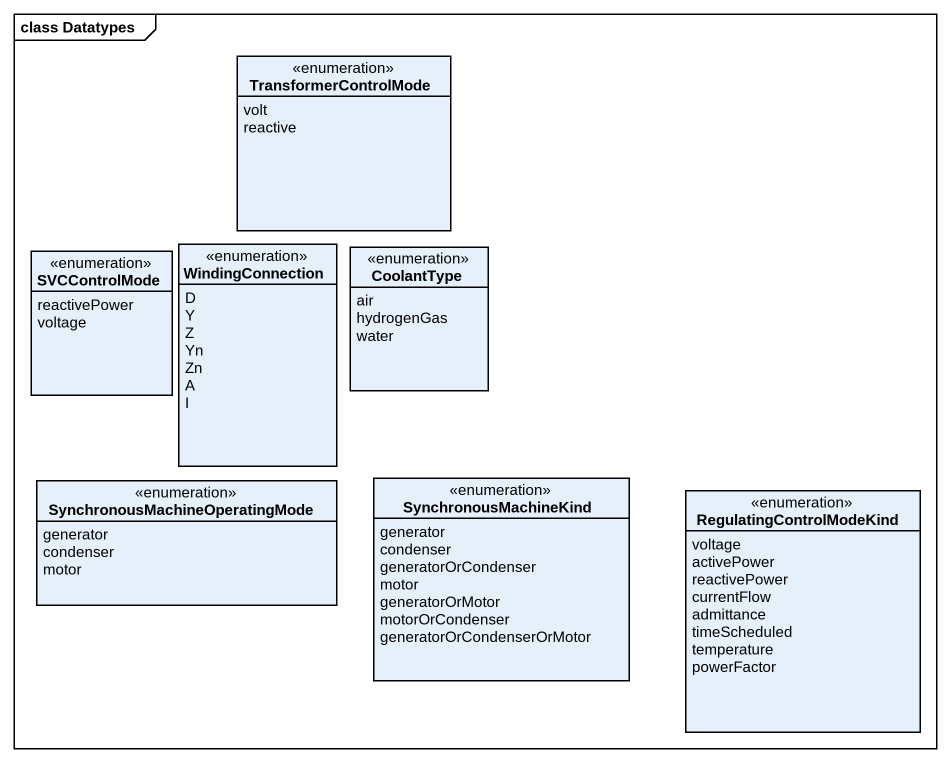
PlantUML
@startuml
mainframe class Datatypes
hide circle
hide empty members
enum TransformerControlMode {
  volt
  reactive
}
enum SVCControlMode {
  reactivePower
  voltage
}
enum WindingConnection {
  D
  Y
  Z
  Yn
  Zn
  A
  I
}
enum CoolantType {
  air
  hydrogenGas
  water
}
enum "SynchronousMachineOperatingMode" as SynchronousMachineOperatingM {
  generator
  condenser
  motor
}
enum SynchronousMachineKind {
  generator
  condenser
  generatorOrCondenser
  motor
  generatorOrMotor
  motorOrCondenser
  generatorOrCondenserOrMotor
}
enum RegulatingControlModeKind {
  voltage
  activePower
  reactivePower
  currentFlow
  admittance
  timeScheduled
  temperature
  powerFactor
}
@enduml
